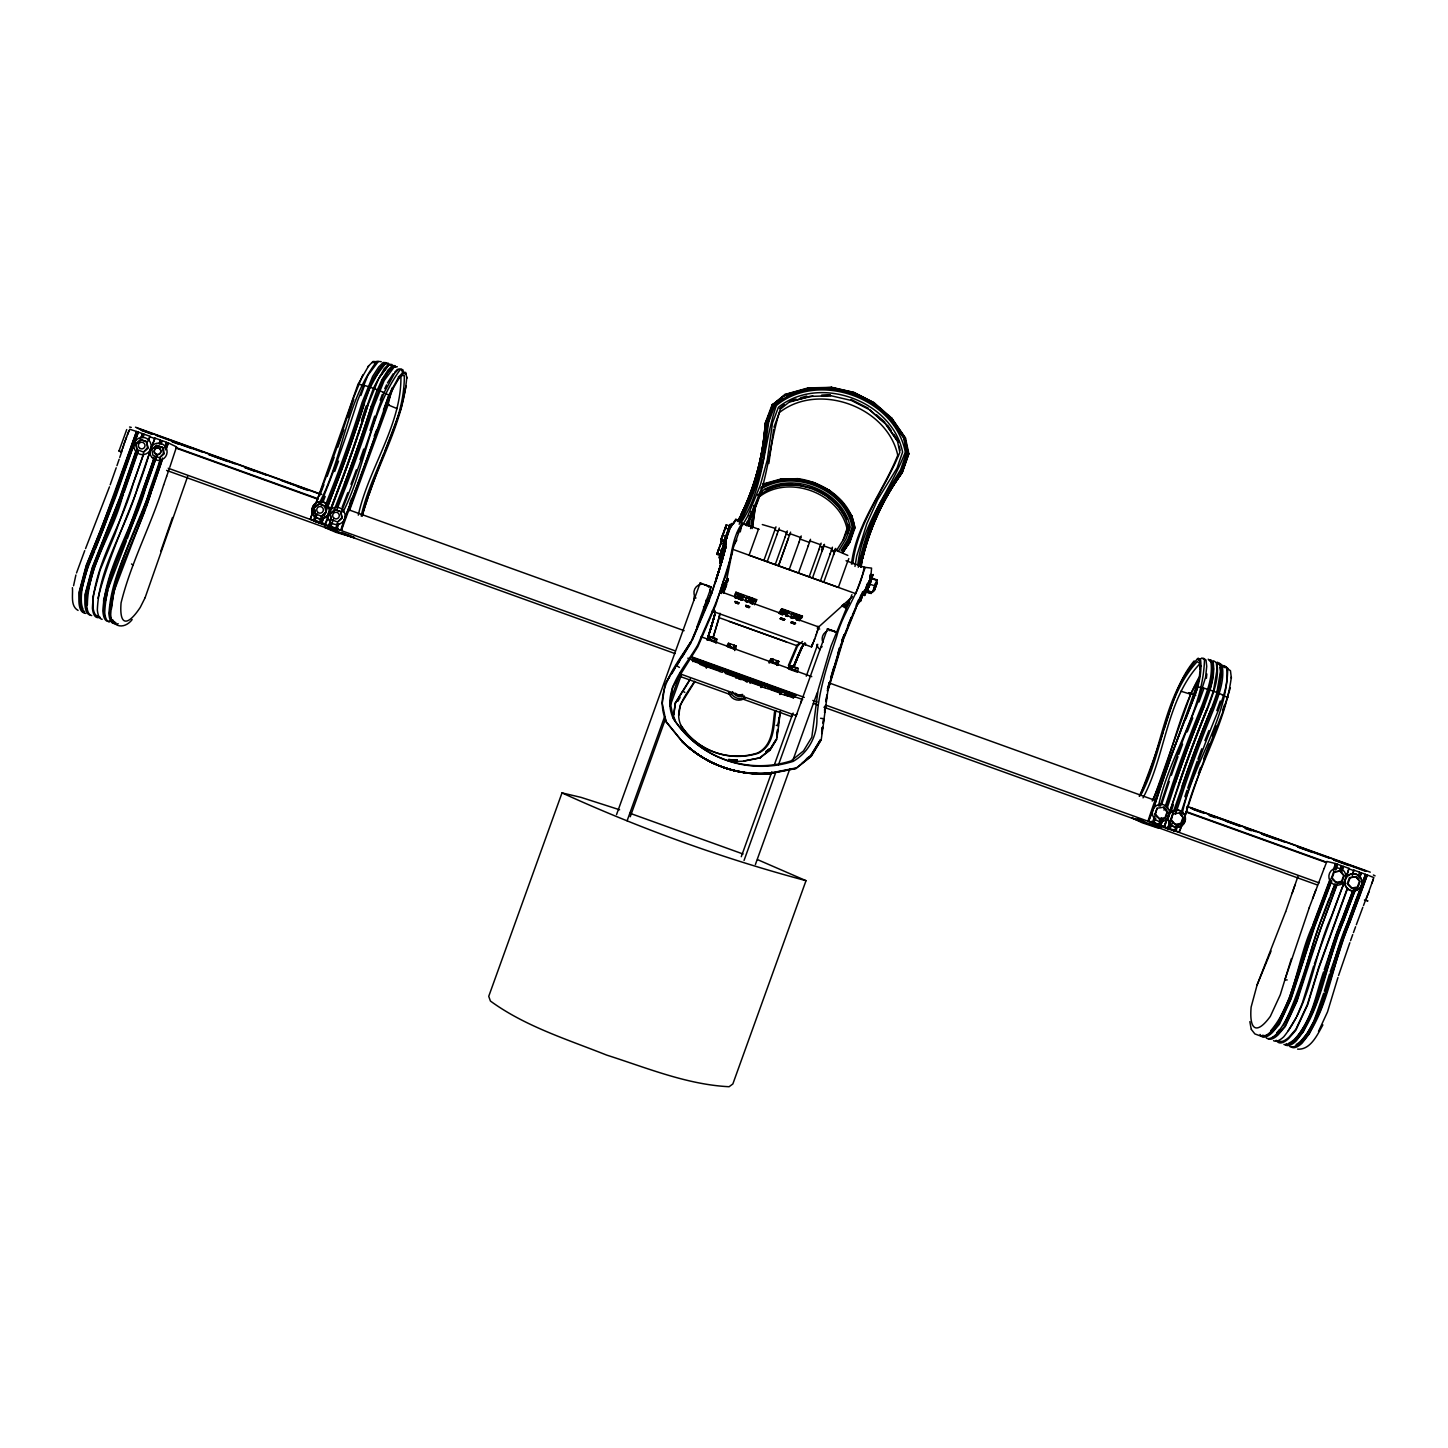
<?xml version="1.0" encoding="UTF-8"?>
<svg xmlns="http://www.w3.org/2000/svg" width="1448" height="1448" viewBox="0 0 1448 1448"><rect width="100%" height="100%" fill="white"/><g stroke="black" fill="none" stroke-linecap="round" stroke-linejoin="round"><path stroke-width="1.5" d="M111.351 609.282L113.722 592.739M797.558 619.364L818.717 626.984L816.907 632.631M712.072 611.074L811.532 646.93L812.292 644.251M406.779 377.005C402.978 426.092 374.055 468.953 362.235 516.248M714.624 615.382L715.059 610.821M725.231 549.643L726.136 539.507M726.407 537.86L725.484 548.086L722.226 560.34M869.705 578.838L870.176 574.82M870.176 578.404L870.646 574.367M870.737 577.897L871.569 568.105L864.094 567.254C860.673 591.87 842.682 612.142 836.636 636.631C827.804 663.075 818.88 689.791 816.944 717.792C817.414 735.656 808.726 752.345 793.142 761.376A105.034 104.998 66.4 0 1 673.049 718.118C661.175 690.044 685.212 667.202 697.918 644.704C706.552 623.78 716.778 603.49 723.258 581.734C732.29 562.946 729.955 540.213 742.154 523.253L759.114 529.353M1231.361 676.994C1225.08 726.281 1195.795 769.739 1184.699 818.138M720.706 556.702L720.054 563.127L720.995 563.091L719.765 562.946L720.362 556.828L724.652 544.937M719.765 562.946L721.068 562.512L720.163 562.276L721.882 552.774M722.226 558.512L722.751 553.064M1217.116 669.121L1213.334 691.583M1206.383 678.298L1206.836 673.954M774.698 710.859C772.526 726.045 773.504 744.851 757.594 752.996A67.042 67.042 64.3 0 1 680.922 725.376C673.392 708.724 686.461 694.533 694.606 681.23M775.802 710.479C773.612 725.864 774.608 744.942 758.462 753.195A67.984 67.965 64.4 0 1 680.723 725.213M778.173 723.783L779.078 717.719M778.191 725.738L780.182 711.601M778.445 725.701L780.526 711.493M824.509 710.389L825.07 706.099M824.546 712.488L825.396 706.009M824.654 712.452L825.505 705.99M824.039 718.896L827.876 690.75L843.351 639.672M776.743 735.403L777.522 729.629M776.743 737.34L777.793 729.593M778.644 725.683L776.761 739.276L770.173 749.883M821.668 731.511L822.229 727.349M823.116 723.131L823.677 718.95L823.224 723.113M824.129 718.878L821.215 739.856L811.26 756.272L796.074 768.436M746.788 525.859L747.385 521.624M748.037 525.877L749.521 515.307M749.069 526.04L751.15 511.289M750.571 528.574L753.829 505.461M752.146 528.592L755.078 507.832L759.639 495.107C788.852 472.157 840.311 490.763 848.166 527.054L844.329 538.113L836.618 550.349M752.58 527L755.53 506.076M762.843 455.306L763.766 448.771M764.381 444.409L767.458 422.599L774.101 404.861L782.427 398.254M768.816 463.523L773.648 429.296M666.37 721.828C652.831 691.529 675.981 665.555 691.076 641.446L676.071 665.772M662.279 702.805L665.048 683.945M673.573 715.077L675.365 702.751L690.225 678.967M673.754 715.276L675.401 702.805M678.822 715.185L680.325 704.886L694.606 682.008M706.19 666.985L699.619 664.234L700.868 660.777L706.19 663.057L701.665 661.483L702.588 661.845M706.334 668.252L707.601 664.596M680.379 672.777L680.035 673.827L796.183 715.674L796.436 714.697M851.46 564.105C856.311 523.543 883.28 491.759 897.76 455.233C887.28 406.707 818.5 381.82 779.44 412.499L773.956 427.16M852.781 563.996C857.415 522.221 884.891 489.75 899.841 452.337L897.543 441.405L885.434 423.812L869.651 409.893M854.972 566.458L856.745 555.923L866.845 523.633L877.579 499.759L897.072 468.03L902.593 452.102C892.294 400.644 819.188 374.181 778.409 407.25L772.49 423.051L767.277 459.939L760.327 485.189L747.53 516.52L742.191 525.769M857.813 564.865C862.248 522.746 890.991 490.202 905.271 452.102C895.28 398.146 818.5 370.362 776.363 405.549C763.06 444.011 764.472 487.451 741.032 522.728M860.51 565.842C866.592 531.416 882.23 499.524 901.814 470.817M860.727 566.023L862.157 557.571A244.64 244.332 85.4 0 1 901.977 471.125M860.836 567.254L862.248 558.856A242.395 242.106 85.4 0 1 901.778 473.152L908.837 453.713L905.471 438.056M861.053 567.019L862.592 558.095A243.572 243.264 85.4 0 1 902.303 471.994M391.901 388.064L388.082 404.879L349.837 509.642M741.43 698.551L791.694 716.669L791.947 715.728M406.164 385.711L401.024 408.662L384.806 451.287M735.548 520.23L735.819 519.09L742.154 523.253L732.76 549.317L723.909 593.39M719.928 613.228L719.041 617.644L797.558 645.935L802.536 641.464M73.558 585.77L75.893 574.983M97.975 598.223C110.627 548.502 135.261 502.565 149.416 453.152M740.254 531.887L741.81 524.773M105.396 600.902L107.695 590.567M784.888 394.489L772.037 405.386L785.594 394.689M870.827 575.435L870.194 577.77M1180.681 813.921L1188.989 788.436A229.327 40.58 -69.7 0 1 1218.058 711.113C1223.071 697.23 1229.207 682.406 1226.42 667.365L1223.741 665.537M1184.428 817.885A231.933 41.503 -69.7 0 1 1210.691 742.534L1222.583 712.688L1230.366 687.746M1186.527 809.052L1187.034 806.97M1169.55 812.147L1163.92 827.224L1167.522 828.763L1182.382 785.902A228.567 39.856 -69.7 0 1 1211.361 708.742C1216.465 694.551 1222.8 679.42 1220.067 664.035L1217.406 662.207M1174.708 811.785L1183.034 786.318A229.436 40.073 -69.7 0 1 1212.085 708.959C1217.08 695.131 1223.198 680.379 1220.519 665.392L1217.026 663.256M1175.505 814.337L1184.536 786.716A228.784 40.091 -69.7 0 1 1213.533 709.52C1218.601 695.402 1224.881 680.361 1222.13 665.085L1219.469 663.256M858.429 601.517L859.189 599.961L857.379 604.232M1164.011 810.192L1173.043 782.572A228.784 39.06 -69.7 0 1 1202.021 705.357C1207.089 691.257 1213.352 676.27 1210.781 660.976M1166.563 806.482L1174.201 783.133A229.436 39.295 -69.7 0 1 1203.234 705.773C1208.229 691.927 1214.329 677.23 1211.777 662.243L1209.207 660.451M1166.255 810.971L1175.305 783.35A228.567 39.223 -69.7 0 1 1204.265 706.19C1209.351 691.981 1215.687 676.904 1213.062 661.519L1210.456 659.709M1164.246 827.586L1179.106 784.726A228.567 39.567 -69.7 0 1 1208.085 707.565C1213.171 693.357 1219.506 678.243 1216.827 662.876L1213.659 660.867M1159.957 806.446L1168.301 780.979A229.327 38.734 -69.7 0 1 1197.315 703.638L1205.569 677.338L1206.727 666.351L1205.985 659.998L1203.451 658.225M1199.179 677.519C1183.432 725.611 1163.848 772.58 1148.101 820.745L1154.617 823.659L1153.567 823.478L1155.775 818.048M1148.68 821.269L1154.147 806.97A231.952 38.77 -69.7 0 1 1180.464 731.638C1187.921 708.325 1203.433 685.375 1200.609 659.944L1198.166 658.188C1162.979 694.949 1162.473 752.146 1139.232 796.183M847.695 561.353L838.356 587.399L749.087 555.199L758.462 529.172M821.559 646.604L821.36 647.509L821.903 646.351M869.814 580.449L869.216 582.368M870.845 580.829L870.248 582.748M373.276 442.147L390.272 394.779M358.289 515.144C368.588 468.175 401.422 425.404 400.933 376.733L398.399 376.661M712.669 622.35L714.679 615.11M732.597 551.634L715.855 604.775L697.864 646.677L672.596 687.112L670.279 702.914L673.501 718.552A102.826 102.79 66.3 0 0 791.079 760.888L803.531 750.897L811.803 737.249L818.12 690.008L830.953 646.261L851.913 594.676M719.801 614.839L713.231 636.939M719.457 616.54L712.977 638.333M734.57 596.685L735.964 592.196L756.671 599.671L756.019 601.481L735.312 594.024L735.964 592.196M812.419 644.143L812.201 645.084L813.305 642.514M833.469 555.018L835.731 548.412L833.27 551.724M720.452 556.846L720.724 556.376M832.419 547.217L831.369 550.349L834.682 551.561M1371.926 883.298L1373.826 877.56L1367.274 874.972L1343.816 938.033L1320.721 1009.473L1309.245 1034.017L1302.295 1041.908A86.518 19.639 -70.2 0 1 1296.521 1045.764M1367.274 874.972L1359.455 896.801A710.298 208.729 -70 0 0 1349.826 922.521C1331.762 961.816 1329.771 1009.22 1301.951 1043.284A88.038 19.982 -70.2 0 1 1291.489 1047.157M1352.432 873.977L1353.934 870.158L1359.545 872.185L1357.971 877.597M1352.341 875.569L1353.934 870.158M1359.817 876.637L1361.301 872.818L1365.518 874.339L1357.699 896.167A710.298 208.15 -70 0 0 1348.07 921.887C1330.006 961.182 1327.997 1008.568 1300.214 1042.65A88.038 19.928 -70.2 0 1 1289.77 1046.524M1359.726 878.23L1361.301 872.818M1363.509 879.913L1365.518 874.339M827.423 688.958L829.324 682.461M830.609 678.116L833.776 667.275M837.596 654.261L839.514 647.745M827.677 688.958L829.505 682.75M830.718 678.605L839.822 647.546M827.405 690.913L840.202 647.328L856.003 608.25M827.514 690.877L840.6 647.075M1334.169 867.388L1335.653 863.569L1326.875 861.415L1324.16 868.456M1333.536 870.773L1335.653 863.569M1335.4 869.777L1337.409 864.203L1341.626 865.723L1340.052 871.135M1335.816 869.615L1337.409 864.203M1339.617 871.298L1341.626 865.723M1341.898 870.176L1343.382 866.356L1349.011 868.384L1346.893 875.587M1341.807 871.768L1343.382 866.356M1346.495 875.714L1349.011 868.384M122.772 448.5L123.75 445.206M136.148 450.418L120.003 497.243L92.31 567.417L84.98 594.766L85.016 605.499A88.382 18.408 -70.2 0 0 89.975 614.929M136.51 450.364L120.275 497.406L92.636 567.526L85.595 593.771L85.631 604.214A86.862 18.082 -70.2 0 0 87.296 610.766M137.922 451.07L121.759 497.877L94.084 568.05L86.753 595.418L86.79 606.133A88.382 18.353 -70.2 0 0 91.713 615.563M138.284 451.016L124.184 492.121M730.95 694.787L680.687 676.669L681.411 674.496M722.462 558.874L715.71 580.865M719.095 570.856L722.317 559.724M710.642 629.21L712.706 622.097M729.466 621.518L786.481 641.953M822.174 550.946L823.749 546.258L821.505 549.588M812.636 577.571L824.455 544.339L822.192 547.724M143.587 453.115L142.067 458.202A713.882 190.195 -70.4 0 1 133.017 484.247C121.542 526.113 94.066 564.177 92.419 608.142A88.382 18.172 -70.2 0 0 100.165 617.21M143.442 454.744L114.863 534.348L100.075 570.204L93.016 596.449L93.016 606.857A86.844 17.847 -70.2 0 0 97.776 616.124M154.212 456.935L152.692 462.039A713.846 186.683 -70.4 0 1 143.642 488.066C132.094 529.932 104.871 567.996 102.971 611.943A88.364 17.828 -70.2 0 0 110.537 620.939M154.067 458.563L125.487 538.185L110.736 574.041L103.623 600.268L103.568 610.658A86.844 17.521 -70.2 0 0 105.125 617.174M156.493 455.867L154.447 462.672A713.846 186.104 -70.4 0 1 145.397 488.718C133.85 530.565 106.663 568.63 104.727 612.576A88.364 17.774 -70.2 0 0 109.415 621.934M156.837 455.83L127.243 538.819M160.239 459.107L158.701 464.211A713.828 184.71 -70.4 0 1 149.651 490.239C138.266 532.14 111.297 570.204 108.944 614.097A88.364 17.648 -70.2 0 0 113.578 623.418M160.583 459.052C146.809 511.271 115.514 559.218 109.541 612.812A86.844 17.34 -70.2 0 0 114.102 621.988M871.026 581.155L870.61 582.494M162.52 458.039L160.475 464.844A713.828 184.113 -70.4 0 1 151.425 490.872C140.022 532.774 113.089 570.838 110.7 614.73A88.364 17.593 -70.2 0 0 118.157 623.672M162.357 459.686L151.714 490.963M169.796 467.27L176.529 446.889L168.384 442.943L165.452 449.876M818.844 549.751L821.125 543.145M861.958 594.205L859.442 600.992L859.678 600.069M865.216 593.065L864.601 595.617L869.578 585.426M1337.952 977.527L1327.526 1011.88L1318.513 1031.392M712.995 611.744L713.303 610.585M1323.581 971.88C1315.635 994.667 1312.069 1021.093 1294.602 1039.139A86.518 19.403 -70.2 0 1 1288.901 1043.013M1323.707 993.256L1314.223 1020.297M1324.359 991.12L1329.554 974.015M713.973 610.821L713.665 611.979M1313.698 965.943L1302.404 1002.885L1296.883 1016.243M873.343 590.458L873.09 591.635L874.882 587.037M1284.738 980.224L1309.227 907.806M1291.417 958.576L1280.249 994.866L1270.33 1016.369A81.975 17.466 -70.2 0 1 1251.126 1007.084L1257.154 984.749L1285.643 911.751M76.527 572.956L84.726 550.638M867.153 587.436L868.329 583.996M108.166 588.503L126.392 540.882M114.193 590.675L145.343 508.719M187.643 476.483L145.126 597.626M809.812 541.226L809.432 542.439L800.129 539.09L800.527 537.86M808.201 545.914L810.5 539.308M861.832 595.689L860.745 598.875M715.529 582.15L719.185 570.277M708.307 636.559L710.678 628.957M317.13 513.859L314.741 521.334L316.026 521.588L310.325 519.289L312.623 512.031M313.383 520.755L315.157 515.18M314.741 521.334L319.23 523.126L321.637 515.56M319.23 523.126L320.732 523.452L322.524 517.859M329.927 522.619L328.515 526.547L321.384 523.977L337.239 481.37A229.074 35.621 -70.7 0 0 364.262 403.322L370.109 387.159L373.421 388.354L384.191 368.733L388.643 364.19L392.046 364.534M321.384 523.977L323.393 518.185M324.678 525.153L340.533 482.546A229.074 35.331 -70.7 0 0 367.557 404.517L373.421 388.354M325.203 525.352L341.058 482.745A229.798 35.404 -70.7 0 0 357.204 437.405M328.515 526.547L330.94 518.945M817.577 628.088L818.084 626.26L817.595 627.328M817.45 631.002L817.867 629.192M337.348 523.235L335.556 528.828L329.619 526.656L330.814 522.927M330.778 527.289L333.203 519.723M393.476 386.996L341.493 530.185L337.04 529.28L338.814 523.705M340.714 530.24L345.656 515.705A232.44 34.444 -70.6 0 0 373.385 440.717L388.625 396.354L399.033 378.073M343.339 522.692L341.493 530.185M725.593 538.023L723.348 544.484L725.14 539.018C719.638 553.172 733.466 514.637 729.557 526.601M805.577 643.346L805.088 644.939L805.522 644.125M1185.785 719.059L1198.256 686.135M798.898 542.548L801.215 535.959M868.547 587.508L869.832 583.834M1163.902 729.828C1171.939 706.153 1177.695 680.56 1194.129 660.94M347.828 417.549L353.783 399.304M361.457 420.318L366.127 406.092M864.854 590.712L863.587 595.255L865.922 589.789M866.067 589.662C861.542 604.739 875.859 565.951 870.538 577.444M1169.64 812.31L1178.582 784.526A228.567 39.512 -69.7 0 1 1207.542 707.366L1213.334 691.203L1210.039 690.026M1171.323 811.043L1173.387 804.708M1182.039 814.446C1192.157 764.417 1227.343 719.584 1227.705 668.143L1225.026 666.315M370 430.454L374.706 416.155M1153.766 807.296L1172.446 752.417L1192.102 701.556M1158.49 805.957C1168.97 756.019 1203.216 711.149 1204.465 659.763L1201.949 657.989L1199.216 659.854M725.014 541.914L724.471 543.634L726.19 539.217M729.901 526.348L730.444 524.629L729.484 527.018M731.186 525.208L731.729 523.47L724.253 545.009L726.95 537.661M710.262 591.363L710.298 590.947M349.602 504.519L351.665 498.311M348.642 511.397L352.769 499.017M868.384 587.146L869.343 584.359M877.108 579.942C874.954 599.11 861.47 594.314 872.185 578.168L877.108 579.942L875.388 583.58M361.167 516.031C371.774 468.428 404.788 425.024 404.3 375.629L401.711 375.539M721.104 539.181L726.299 524.737L729.683 525.968L724.471 540.394L721.104 539.181L722.335 536.031M859.931 600.323L859.352 602.259L860.402 599.798M726.299 524.737L720.905 540.593L724.271 541.787L725.484 538.656M720.145 555.525L717.013 554.385L718.407 549.444L721.575 550.584L720.326 554.312L717.158 553.172L721.973 539.814L720.543 544.846M711.601 593.101L715.837 579.906A703.638 702.027 19.1 0 0 725.665 546.928M711.511 593.915L715.656 581.209A697.809 696.216 19.1 0 0 725.412 548.502M859.714 599.617L858.447 603.364L862.61 591.798M724.271 541.787L725.629 537.769M713.013 611.599L713.357 610.278M789.902 534.041L789.486 535.253L786.174 534.059L786.572 532.846M788.454 538.204L778.626 565.444L790.59 532.122M722.516 551.163L723.584 548.086M726.824 537.805L726.715 538.294M713.683 611.834L714.009 610.513M784.925 537.516L787.278 530.927M119.768 457.441L122.284 450.147M720.235 555.018L719.204 558.168L720.127 555.887M1297.933 876.474L1285.661 911.769M1330.205 971.88L1354.206 904.403M1338.549 975.554L1349.844 942.72M166.647 476.392L169.126 469.08M843.207 539.633L847.008 528.647C839.225 492.61 788.146 474.166 759.15 496.936L757.956 495.144L762.227 491.759M847.189 533.914L849.216 528.067L848.456 524.52M847.424 533.606L849.451 527.76L848.166 527.054M760.834 487.94C793.83 467.559 846.103 488.012 853.18 527.036L848.691 539.995L841.994 550.892M853.053 529.353L849.125 540.701L842.428 551.597M853.18 527.036L854.266 527.307L849.324 541.57A180.62 180.457 85.3 0 0 843.333 550.367M890.429 418.816L903.715 438.147L906.665 452.228L900.62 469.731L881.018 501.623A247.843 247.536 85.4 0 0 858.284 567.236M901.271 471.813L907.625 453.568M901.145 472.301L908.077 452.681L906.665 452.228M902.05 472.79L908.294 452.862L901.308 473.261A242.413 242.106 85.4 0 0 882.809 503.053M908.837 453.713L902.394 472.374A243.119 242.812 85.4 0 0 862.736 558.331M1312.232 926.666C1296.811 960.44 1295.435 1001.527 1270.873 1030.596M1314.386 963.915L1343.708 883.461M1324.232 969.744L1338.224 929.363M116.944 465.659L119.152 459.269M163.696 484.881L166.629 476.374M160.728 551.344L172.475 517.515M337.764 447.233L343.846 429.712M721.738 550.258L722.624 547.742M816.22 634.568L817.306 631.654M848.003 560.919L848.799 558.602M1292.105 893.416L1294.928 885.235M373.674 440.464L343.936 521.081M725.394 541.57L726.154 539.38M713.918 611.11L714.317 610.006M830.156 553.824L831.948 548.81L823.966 545.932M116.202 467.776L110.175 484.863M163.66 484.881C151.298 524.882 131.08 562.222 121.071 602.875A82.283 16.145 -70.2 0 0 140.257 607.4L145.144 597.644M706.497 601.409L705.086 605.608L706.009 603.255M778.608 529.968L778.191 531.181L774.861 529.968L775.295 528.773M776.942 534.638L779.296 528.049M1198.383 773.684L1200.609 767.35M764.037 560.05L775.983 526.855M866.881 587.309L867.786 584.721L866.863 587.309M151.026 492.917L146.103 506.709M815.477 636.668L816.473 634.025M867.66 584.431L866.574 587.327M873.94 588.684L874.683 586.693M1192.808 699.601L1199.143 679.365L1200.32 667.039L1199.632 660.921L1197.225 659.184M1199.016 702.027L1203.849 688.506L1197.695 686.678M1216.827 710.642L1220.284 700.977M1222.546 710.316L1224.646 704.452M120.727 451.848L118.989 450.98L126.718 429.567M121.397 451.36L128.89 430.581M124.22 443.559L126.61 436.952M109.469 486.836L85.559 548.611M123.478 494.094L122.048 498.04C112.492 534.059 87.64 566.693 87.387 604.848M619.617 809.776L581.046 797.377L562.005 792.889L488.736 996.333L490.419 1001.039C525.135 1026.379 567.127 1039.338 606.694 1055.103C646.695 1067.81 686.75 1084.606 729.104 1086.724L732.851 1083.955L806.011 880.674L757.539 859.623M616.54 814.591L700.162 582.929L711.294 587.019L696.741 627.4M722.136 537.461L724.706 530.312M721.575 550.584L723.982 543.887L720.814 542.747M726.371 538.023L730.064 527.687M722.516 551.018L725.05 543.959M725.376 543.977L722.208 552.738L720.995 562.005M627.111 820.799L664.614 716.669M669.971 701.791L679.148 676.288M723.873 552.828L726.154 546.511M630.242 816.744L665.428 719.023M670.026 706.28L681.031 675.782M711.71 592.232L691.999 640.487M708.923 601.029L711.565 593.427M702.515 663.89L692.307 660.197L692.94 657.808L795.893 694.895L794.5 697.013L786.318 694.081M692.307 660.197L692.94 657.808M692.669 661.573L693.302 659.238L699.637 661.519M708.108 639.328L709.104 636.306L711.04 636.885L716.76 639.057L715.819 641.699L707.565 638.731L715.873 641.808M710.099 639.509L711.04 636.885M702.95 665.374C708.416 662.442 698.75 660.179 703.33 661.827M713.918 640.885L714.878 638.26M706.226 666.714L707.493 663.166L700.85 660.885M716.742 640.794L715.909 643.328M736.507 598.241L734.643 597.391L736.181 592.938M739.258 598.078L734.932 596.395L736.905 596.92L738.154 593.445L743.838 595.689L742.607 599.164L740.634 598.639M742.607 599.164L740.743 598.296C743.982 593.209 735.204 593.3 739.982 594.422M728.036 646.623L726.769 646.043L728.434 643.274L730.389 643.853L736.073 646.025L735.095 648.957M747.494 601.119L745.648 600.268L746.896 596.793L752.725 598.712M729.43 646.478L735.819 648.903L726.896 645.681L729.43 646.478L730.389 643.853M733.267 647.853L734.208 645.229M734.661 650.568L735.747 647.636M777.142 534.113L767.368 561.245M751.331 602.495L753.322 603.02L754.571 599.562M785.124 537.009L775.368 564.123M789.341 569.173L799.097 542.041M781.721 614.531L779.929 613.681L781.757 608.685L802.445 616.142L799.224 620.866M785.341 614.658L786.373 614.893L780.526 612.812L781.775 609.355L789.45 612.124M780.526 612.812L782.554 613.355L783.549 609.988L784.834 610.332M798.663 572.521L808.418 545.407M769.069 662.949L769.992 660.379L771.947 660.958M786.174 615.038L788.201 615.581L786.391 614.748L787.64 611.273L786.21 610.839M769.341 662.677L770.879 658.985L772.87 659.564M777.16 663.908L778.825 661.428L773.178 659.274L771.169 658.677L770.861 661.646M761.63 686.678L762.969 683.148L768.236 685.085M775.856 663.456C784.888 666.225 763.512 658.949 772.236 661.899L773.178 659.274M769.594 685.538L768.363 688.995L765.087 687.764C762.589 680.759 771.151 686.913 765.196 683.999M792.364 618.35L790.572 617.518L791.803 614.079L793.83 614.622M777.866 664.053L776.056 663.274L776.997 660.65M793.287 617.228L794.536 613.753L798.373 615.147L800.165 615.979L798.916 619.436L791.241 616.685L798.916 619.436M776.87 665.374L777.793 662.786L776.019 662.026M776.834 664.198L778.228 664.578L778.499 661.718L776.689 660.94L778.825 661.428M819.061 549.245L809.305 576.358M797.124 618.604L798.373 615.147L792.49 613.21L796.436 614.459M820.618 580.449L830.374 553.335M779.875 694.479L781.106 691.076M789.178 668.524L790.119 665.917L798.12 668.379L797.866 671.257L789.468 668.324M780.001 694.406L781.214 691.022M798.12 668.379L790.481 665.628L789.54 668.27L797.178 671.021M780.943 693.628L782.3 690.117L780.599 693.809L787.676 695.945L788.925 692.506L785.667 691.275L784.436 694.732M791.567 668.867L792.509 666.243M795.386 670.243L796.346 667.619M793.233 697.809L794.59 695.728L793.233 697.809L786.934 695.547M794.5 697.013L795.893 694.895M741.286 856.691L771.875 771.748M774.155 765.377L791.748 716.525M806.264 676.18L817.74 644.324M744.055 860.456L775.404 773.359M778.463 764.852L796.816 713.864M800.654 703.239L827.405 628.885L837.306 632.233M755.385 864.528L789.794 768.942M792.852 760.435L817.324 692.452M840.492 645.736L842.827 640.034M865.252 589.68L867.424 583.635M866.356 587.327L867.804 583.291M866.791 586.947L869.108 580.739M870.32 578.277L866.519 588.576L860.872 596.395M1153.187 808.925L1149.422 818.754M1154.997 814.048L1157.079 808.256L1163.595 807.224L1167.577 811.948L1165.495 817.758C1159.794 825.233 1148.572 805.269 1159.432 818.844M1155.45 814.138L1157.079 808.256M1158.961 818.772L1165.025 817.668L1167.106 811.875L1163.595 807.224M1170.835 819.767L1172.916 813.957L1179.45 812.943L1183.432 817.649L1181.351 823.46C1175.631 830.953 1164.427 810.971 1175.287 824.564M1171.305 819.84L1172.916 813.957M1174.799 824.473L1180.862 823.369L1182.944 817.577L1179.45 812.943M1184.084 819.894L1179.378 832.021L1173.115 830.319L1174.274 830.953L1176.5 825.505M1324.124 868.456L1309.191 907.787M1312.938 924.693L1329.662 880.257M1331.563 877.723L1333.644 871.931L1340.323 870.972L1344.287 875.678L1342.206 881.47C1336.341 888.927 1325.137 868.927 1336.16 882.574M1332.178 877.868L1334.26 872.076L1340.323 870.972M1335.527 882.429L1341.572 881.343L1343.654 875.551L1339.69 870.845M1347.364 883.425L1349.446 877.633L1356.142 876.674L1360.125 881.38L1358.043 887.19C1352.142 894.629 1340.938 874.61 1351.98 888.276M1348.016 883.57L1350.097 877.778L1356.142 876.674M1351.328 888.131L1357.391 887.027L1359.473 881.235L1355.509 876.547M1363.002 881.669L1354.857 902.683M1350.55 940.657L1352.722 934.594M1365.935 899.733L1373.374 879.026M362.815 374.887L353.004 399.159L343.013 429.766A232.458 37.214 -70.7 0 1 315.248 504.755M378.326 361.511L367.901 375.267L357.547 400.861A229.834 36.345 -70.7 0 1 330.47 479.089L320.696 504.103M360.878 395.485L364.389 385.82L358.471 384.064M386.019 362.67L383.123 362.489L378.652 367.014L372.643 376.389L362.091 402.526A229.291 35.856 -70.7 0 1 335.049 480.627L325.275 505.66M387.032 363.919L384.173 363.756L379.756 368.245L373.837 377.512L363.538 403.015A229.942 35.838 -70.7 0 1 336.443 481.261L325.872 508.357M389.168 364.371L378.724 378.362L368.1 404.716A229.074 35.277 -70.7 0 1 341.058 482.745M333.782 511.054L344.353 483.94A229.055 34.987 -70.7 0 0 371.394 405.892L377.24 389.729L373.946 388.553M372.426 406.236L382.706 380.715L388.571 371.43L392.933 366.923L395.757 367.068M394.508 366.597L384.173 380.553L373.638 406.707A229.273 34.806 -70.7 0 1 346.579 484.772L336.823 509.823M380.191 400.263L382.29 394.453M402.363 372.172L401.639 369.041L398.87 368.914L394.526 373.439L384.1 392.607L378.381 408.39A229.816 34.48 -70.6 0 1 351.267 486.582L341.529 511.596M383.43 410.128L388.897 395.051L398.834 376.77L403.051 372.317L405.748 372.426L406.852 378.29M1201.388 666.225L1199.107 664.578C1166.038 700.398 1165.64 755.548 1143.033 797.866M1199.216 677.067C1177.622 715.746 1170.98 760.924 1152.192 801.016M1199.234 677.809L1190.799 693.9L1153.531 799.079M723.928 547.163L724.905 544.539M815.568 636.595L813.704 641.645M724.489 542.403L719.366 556.973L720.289 554.674M869.126 586.603L873.072 574.458L871.551 577.824M1338.929 927.408L1352.848 890.484M1353.446 932.621L1355.6 926.738M327.121 476.392L334.09 457.441M723.294 545.932L723.946 544.195M868.529 584.34L867.497 587.037M869.56 584.702L868.529 587.399M1356.324 924.765L1362.821 907.299M814.717 638.785L811.532 646.93M1203.686 758.879L1209.243 744.055M1312.576 898.737L1315.707 890.321M1329.554 897.887C1312.123 939.444 1303.779 984.513 1283.634 1024.804M772.273 404.39L765.34 422.888A243.771 243.499 34.7 0 1 741.086 514.438M766.264 423.594L773.395 404.137L765.141 423.812A243.047 242.775 34.7 0 1 740.96 515.09M890.846 419.051C862.899 387.738 808.618 376.353 775.187 404.734L773.721 404.155C759.856 442.617 761.865 486.329 738.227 521.732M775.187 404.734L768.689 422.074L763.458 459.179A248.513 248.223 34.7 0 1 739.15 524.248M793.142 713.068L791.694 716.669M1330.332 895.805L1334.947 884.022M1363.509 905.507L1365.536 900.113L1367.926 900.928L1364.432 899.932M860.908 597.608L866.664 588.449M788.164 668.469L798.699 643.292M841.632 640.812L844.057 634.749M842.121 640.487L844.437 634.495M843.225 638.26L847.08 628.233M843.605 638.007L847.605 627.871M342.977 512.158C366.091 466.564 369.855 411.196 400.173 369.711L402.924 369.837L403.648 372.951M319.881 495.071L323.918 484.7M320.117 501.551C343.158 456.735 346.072 401.621 376.842 361.276L381.24 361.692M327.556 506.583L337.312 481.587A229.942 35.748 -70.7 0 0 364.425 403.34M330.289 509.931L340.045 484.917M336.389 507.397L345.312 484.465A229.924 35.024 -70.7 0 0 372.426 406.236M717.013 554.385L721.792 541.118M724.471 540.394L725.701 537.244M1141.024 794.681C1163.341 752.272 1163.993 697.303 1197.225 661.591L1199.559 663.274L1200.229 669.248M1157.133 793.16L1159.522 787.079M724.851 529.371L726.063 526.258M1187.233 731.892L1192.772 717.937M1204.917 740.543L1208.899 730.588M1212.392 736L1216.338 726.118M788.382 665.501L797.269 644.595M793.576 666.876L802.826 645.971M794.065 666.533L797.034 659.274M847.478 627.961L852.094 616.776M1152.137 822.898L1155.052 815.677M1153.567 823.478L1158.219 825.342L1161.187 817.993M1158.219 825.342L1159.486 825.577L1161.694 820.165M1163.92 827.224L1160.373 825.903L1162.563 820.473M1160.427 826.211L1163.432 818.844M1163.703 827.387L1166.708 820.021M762.535 486.256L749.63 517.859L745.376 525.244M1167.522 828.763L1169.658 823.025M1174.274 830.953L1168.337 828.763L1170.545 823.351M1169.713 829.487L1172.699 822.138M1175.667 831.369L1177.876 825.957M1178.944 832.166L1181.803 825.143M1257.19 984.767L1271.054 951.065M94.609 550.874C87.876 567.308 80.219 584.539 81.414 602.694A86.862 18.209 -70.2 0 0 83.115 609.246M95.478 548.792L116.039 495.886L138.302 432.101L142.556 433.64L141.252 437.531M875.425 583.816L876.004 582.512L873.198 590.187M801.088 701.791L801.54 700.76L796.183 715.674M159.135 443.613L160.601 440.138L154.936 438.092L147.026 459.993A713.864 188.548 -70.4 0 1 137.976 486.039C126.465 527.905 99.116 565.951 97.342 609.916A88.382 18.009 -70.2 0 0 102.12 619.31M159.298 444.047L160.601 440.138M160.909 444.246L162.375 440.771L166.629 442.31L164.601 447.903M164.42 447.504L166.629 442.31M166.375 448.536L168.384 442.943M140.329 438.834L142.556 433.64M142.845 437.73L144.311 434.273L149.977 436.319L148.692 440.21M147.768 441.513L149.977 436.319M152.203 445.387L154.936 438.092M796.49 659.709L799.296 653.102M851.967 616.866L860.999 596.286M127.496 434.889L129.759 429.26L136.528 431.468L114.265 495.234L86.59 565.354L79.586 591.599L79.658 602.06A86.862 18.263 -70.2 0 0 84.581 611.382M136.528 431.468L101.179 529.208L86.265 565.245L78.97 592.612L79.043 603.345A88.382 18.589 -70.2 0 0 84.075 612.812M138.302 432.101L102.953 529.841L88.038 565.878L80.726 593.246L80.798 603.979A88.382 18.534 -70.2 0 0 85.812 613.427M818.011 628.523L818.717 626.984M875.334 585.01L875.823 584.015L875.226 586.078L870.158 584.214M1330.621 878.918L1312.558 926.72L1289.335 998.197L1277.498 1023.827L1270.53 1031.971A88.056 19.005 -70.2 0 1 1260.466 1035.99L1254.873 1033.926L1251.344 1029.456M1331.418 880.891L1313.988 927.299L1290.765 998.704L1279.417 1023.284L1272.629 1031.229A86.536 18.733 -70.2 0 1 1262.71 1035.175M1331.671 881.162L1314.332 927.354L1291.091 998.83L1279.254 1024.46L1272.285 1032.605A88.056 19.059 -70.2 0 1 1260.05 1034.451M691.076 641.699L709.067 599.544M691.999 640.758L708.886 601.409M1335.201 884.312L1333.807 887.57A710.371 200.367 -70 0 0 1324.196 913.29C1306.241 952.639 1303.797 999.735 1276.466 1034.107A88.056 19.186 -70.2 0 1 1266.33 1038.089M1336.703 884.656L1308.069 963.915L1296.756 1000.858L1285.39 1025.437L1278.548 1033.365A86.536 18.915 -70.2 0 1 1272.937 1037.275M1337.644 883.316L1320.286 929.489L1297.082 1000.984L1285.227 1026.596L1278.222 1034.741A88.056 19.24 -70.2 0 1 1268.05 1038.723M1343.979 883.733L1341.192 890.23A710.353 202.774 -70 0 0 1331.563 915.951C1313.589 955.282 1311.273 1002.45 1283.797 1036.75A88.038 19.421 -70.2 0 1 1273.57 1040.696M1347.237 888.457L1318.603 967.716L1307.327 1004.659L1295.906 1029.22L1289.028 1037.13A86.536 19.24 -70.2 0 1 1278.91 1041.003M1347.491 888.746L1319.001 967.626L1307.653 1004.803L1295.761 1030.397L1288.684 1038.506A88.038 19.566 -70.2 0 1 1276.177 1040.261M1353.826 889.144L1351.726 894.031A710.316 206.213 -70 0 0 1342.097 919.733C1324.069 959.047 1321.952 1006.36 1294.277 1040.515A88.038 19.747 -70.2 0 1 1283.905 1044.424M1355.31 889.506L1337.843 935.879L1314.73 1007.319L1303.291 1031.881L1296.358 1039.773A86.518 19.457 -70.2 0 1 1286.15 1043.61M1355.581 889.778L1353.482 894.647A710.316 206.774 -70 0 0 1343.853 920.367C1325.825 959.68 1323.725 1007.012 1296.014 1041.148A88.038 19.801 -70.2 0 1 1285.625 1045.04M1366.224 898.321L1368.939 892.04M800.038 651.437L802.572 646.17M856.745 606.296L861.451 595.906M754.535 604.775L756.671 599.671M384.77 388.697L386.544 384.878M373.674 388.824L377.367 380.951M722.878 669.157L726.824 670.134L720.163 667.836M318.669 496.302L320.316 493.496M725.575 673.573L726.824 670.134L720.109 668.017L726.697 670.388M1295.906 1018.107L1288.249 1030.632M1307.49 1033.401L1313.427 1022.197M1322.893 1024.894C1317.626 1034.27 1310.621 1050.162 1297.589 1049.13M737.756 520.628L741.412 514.366A244.223 243.952 34.7 0 0 765.721 422.671M737.991 520.972L741.177 515.434A243.065 242.775 34.7 0 0 765.377 424.173L772.218 405.874L772.725 407.015M738.987 519.85L742.191 514.293A245.291 245.02 34.7 0 0 766.625 422.237M740.055 518.692L742.209 514.909M734.715 543.688L736.833 539.995M746.824 523.995C768.454 488.953 768.001 446.943 780.309 409.169L789.033 402.218L809.577 396.408L830.609 395.793M721.122 589.354L727.674 578.386M723.348 586.241L727.566 578.947M721.9 589.39L728.109 578.91M720.018 593.101L728.036 579.435M723.149 592.069L726.317 586.585M769.648 749.811L776.237 739.258M776.49 739.258L769.938 749.847L759.892 757.63M820.274 739.837L810.391 756.128L805.36 760.164M820.545 739.856L810.645 756.164L802.246 762.897M810.934 756.218L820.962 739.856M838.302 551.38L846.066 538.746L850.157 526.945C842.627 489.424 790.174 469.948 759.639 492.628M841.107 550.385L847.786 539.507L852.13 526.963C844.908 488.827 793.83 468.971 761.449 488.736M842.971 551.199L848.51 542.167M842.935 551.652L849.632 540.738M881.506 502.709L901.09 470.853L908.077 452.681M666.171 682.153L675.003 667.745M666.243 682.298L669.555 676.976M671.854 673.646L675.094 668.089M675.546 703.076L682.678 691.293M677.791 701.357L680.126 697.465M676.198 666.297L691.094 642.025M676.27 666.551L679.655 660.867M681.99 657.428L691.112 642.568M682.75 691.529L690.244 679.275M387.431 382.978L393.223 373.765M381.82 380.39L392.064 366.597L397.331 366.742M379.485 377.113L388.607 365.168L391.449 365.33M374.706 377.838L385.041 364.063M368.643 365.873L357.964 384.39L310.325 519.289M778.608 613.373L781.757 608.685M779.513 612.866L781.106 610.513L801.794 617.97M849.306 602.694L846.79 606.404L845.686 605.554L850.628 598.277M730.045 527.85L735.656 519.633L737.195 520.9M729.937 528.429L734.426 521.823M733.195 524.158L735.403 520.954M737.466 533.117L741.159 527.796M804.31 643.419L801.83 646.822A449.115 448.409 -80.5 0 0 793.196 667.148M802.246 646.46L804.889 642.912M860.384 596.087L864.673 590.169M865.614 589.354L860.456 596.757A694.66 692.977 -80.6 0 0 856.8 604.938M823.948 581.644L835.279 550.023L847.822 555.417M1276.81 1032.732L1279.543 1029.564M799.857 619.092L802.445 616.142M1306.096 1034.976L1300.539 1041.275A86.518 19.584 -70.2 0 1 1296.123 1044.533M397.675 379.829L403.178 373.693L405.82 373.783M394.652 372.281L397.512 369.294M367.81 366.815L373.041 361.475L375.937 361.656M132.148 619.563C128.419 624.703 121.125 628.36 115.315 624.052M817.505 628.016L852.419 596.666M135.84 443.468L140.583 439.468L146.411 441.568L148.311 448.084L143.569 452.066L136.945 449.568L135.84 443.468L136.945 449.568M136.655 443.884L141.379 439.902L147.207 442.002M146.411 441.568L147.515 447.667L143.569 452.066M151.805 449.224L156.547 445.224L163.135 447.74L164.239 453.821L159.515 457.821L152.909 455.306L151.805 449.224L157.307 445.64L163.135 447.74M162.375 447.323L163.479 453.423L159.515 457.821M314.216 507.741L318.94 503.759L325.311 506.203L326.397 512.284L321.673 516.266L315.302 513.841L314.216 507.741L319.483 504.103L325.311 506.203M324.768 505.859L325.872 511.94L321.673 516.266M330.144 513.497L334.886 509.497L340.714 511.596L342.325 518.004L337.601 522.004L331.248 519.579L330.144 513.497L331.248 519.579M330.687 513.823L335.411 509.841L341.221 511.922M340.714 511.596L341.8 517.696L337.601 522.004M764.037 683.927C761.196 682.497 765.105 683.257 760.978 687.565L762.354 684.234M765.974 751.548L769.105 749.032M766.082 751.566L769.395 749.087M760.236 757.738L770.354 749.919M806.446 758.716L810.011 756.073M811.025 756.236L795.875 768.381L770.571 773.196A111.478 111.442 66.3 0 1 746.372 772.743M772.146 404.933L785.413 394.58L808.654 388.191M775.006 403.829L780.146 399.648M779.513 408.463L784.291 404.662M759.476 493.641L762.318 491.379M1375.075 875.859L1373.356 874.99M761.376 686.877L765.087 687.764M1359.545 872.185L1360.83 873.126M705.954 600.25L707.801 599.056A8.435 8.435 0 0 0 709.991 589.028M707.258 604.938L705.484 606.079A8.073 8.073 0 0 1 703.475 606.712M324.841 526.493L324.696 527.47L335.954 532.339L354.434 537.805L353.638 536.864M742.697 694.443L737.865 695.312L735.403 693.23M341.619 532.484L351.231 536.068M853.433 528.755L851.967 516.284L854.972 527.886L850.012 541.932A180.041 179.878 85.4 0 0 842.881 552.521M784.689 394.526L808.237 387.901L831.55 387.376M784.418 395.539L799.278 391.34M785.757 395.594L796.129 392.661M800.291 391.485L806.518 389.729M789.794 400.825L796.147 399.033M800.382 397.838L806.735 396.046M789.613 401.512L812.907 396.028M762.933 484.03L780.363 479.179L797.522 478.673M762.788 484.591L780.635 479.56M764.996 484.356L780.617 480.193M765.159 489.116L771.06 487.451M774.97 486.347L780.87 484.682L792.816 484.32M765.051 489.496L780.725 485.062L796.635 484.591L812.075 488.066M847.008 528.647L849.216 528.067M721.086 563.634L720.054 563.127M762.3 524.556L775.422 528.429M744.073 760.942L758.227 758.137M744.218 761.014L760.49 757.811M795.061 768.146L770.336 773.087A111.206 111.17 66.3 0 1 746.227 772.653M796.147 768.472L771.151 773.467A112.311 112.292 66.3 0 1 681.99 741.358L665.971 721.593M740.344 679.528L743.566 679.474L746.01 681.556M1132.77 817.505L1131.522 817.722L1142.291 822.79L1157.314 827.822L1161.441 827.84M806.011 880.674C723.005 858.592 640.197 828.582 562.005 792.889M1149.513 823.496L1148.391 823.586L1149.73 824.292M711.294 587.019L704.09 584.739M807.912 388.462L831.586 387.521L853.849 392.517L874.158 402.906M814.066 388.752L831.188 388.408M821.016 388.788L831.369 388.48L839.406 390.29M821.74 395.069L830.337 394.815M821.487 395.775L830.066 395.521L851.026 400.39M780.182 479.433L797.595 478.926L780.092 479.686M780.418 480.012L797.396 479.505M786.662 480.03L797.486 479.704L811.803 482.926L803.568 480.899M740.743 598.531L736.96 597.191M797.83 615.056L798.898 615.436L796.961 614.658M737.937 596.739L740.019 597.372M1285.516 979.88L1287.2 979.952M395.268 365.711L392.408 365.548L387.992 370.109L382.019 379.539L377.24 390.182L378.127 390.507M786.282 611.11L788.653 611.78L786.083 611.02M372.154 362.489L374.996 362.652M388.281 363.177L385.385 363.014L380.914 367.557L370.127 387.612L369.24 387.286M788.726 669.03L797.341 672.144M776.219 725.303L778.191 725.575M820.564 718.28L823.586 718.697M702.733 661.465L707.42 663.546M724.67 669.338L725.828 669.809L721.502 668.288L725.14 669.664M725.629 670.044L724.434 669.573M765.865 684.289L768.037 684.995M766.046 685.574L765.141 685.212L766.481 685.7M783.241 690.805L784.273 691.257L783.368 690.551M735.131 601.481L739.222 602.965L735.113 601.499M723.204 669.103L721.339 668.505L723.077 669.157M745.847 605.355L749.937 606.821L745.829 605.373M758.064 494.782L759.639 495.107M831.297 387.231L853.868 392.39L874.357 402.797M831.08 387.793L853.578 392.77M797.486 478.618C823.532 481.931 851.334 500.574 854.809 528.086M797.359 478.926L814.138 482.636L829.27 490.401M797.251 479.179L813.903 482.926L827.206 489.714M796.798 484.211L800.654 485.08M750.607 598.042L749.412 597.662L752.779 598.784L749.286 597.626L751.132 598.223M742.082 597.119L738.335 595.671L740.815 596.721M747.675 602.006L748.037 602.314M794.572 613.916L800.165 615.979M119.008 450.98L121.451 451.776M794.228 615.871L798.246 617.264M782.771 614.622L781.739 614.368L782.662 614.766M1194.075 695.076L1195.523 695.42M322.506 523.361L323.791 523.199M387.684 404.318L389.313 404.734M743.838 595.689L738.046 593.807M734.643 597.391L742.263 600.124L740.308 599.617M745.648 600.268L753.322 603.02M747.259 601.753L745.304 601.228L747.132 602.078M750.933 603.436L752.906 603.961L750.571 603.038M779.929 613.681L781.938 614.224M785.54 615.889L787.549 616.432L785.757 615.599M790.572 617.518L792.889 618.441M796.165 619.726L798.192 620.269L796.4 619.436M707.402 639.636L710.57 640.668M734.86 649.663L732.236 648.469M723.511 668.922L725.792 669.809M786.355 691.728L787.73 692.18L786.065 691.565M382.978 392.517L388.897 395.051M1222.365 695.185L1227.976 697.61M351.249 536.556L327.32 527.941M748.055 601.047L750.915 602.241M702.37 661.646C699.366 660.632 709.031 663.817 704.072 661.971M710.986 637.265L709.049 636.704L710.95 637.5M714.823 638.496L716.76 639.057M714.751 638.876L716.669 639.437L709.104 636.306M734.118 645.446L736.073 646.025M733.973 645.808L735.91 646.387L734.064 645.591M766.372 684.741L768.001 685.32L765.105 684.307M730.009 645.844L728.091 645.283L729.937 646.061M776.49 661.121L778.499 661.718M723.095 668.759L721.665 668.686M762.481 685.031L764.816 685.845M786.517 691.981L786.626 691.963M761.666 686.044L761.177 686.117M1170.835 829.179L1175.993 830.283M1151.576 824.835L1158.961 827.025L1134.761 818.79M771.929 662.189L769.341 661.392L770.734 661.772M363.267 385.096L367.901 386.471M338.271 528.936L321.927 523.543M786.318 691.999L787.332 692.343L786.282 691.854M1153.459 824.672L1159.359 826.446M1202.962 687.854L1207.759 689.32M1180.88 691.221L1190.166 694.063M770.698 662.37C766.064 661.084 781.54 665.863 776.834 664.813M749.304 597.572L750.281 597.861M749.666 597.897L752.164 598.784M797.287 615.056L798.301 615.346M722.624 668.596L721.52 668.252L722.878 668.795M705.791 663.926L704.524 663.51M786.898 613.3C790.554 614.296 780.834 610.893 785.341 612.739M750.082 603.056L751.096 603.273M704.669 662.225L702.153 661.591L703.601 662.17M705.067 662.731L704.633 662.587M795.531 614.224L794.337 613.843L796.599 614.604M794.373 616.975L795.929 617.5M727.91 646.948L731.077 648.052M751.222 598.476L752.272 598.784M797.196 617.011L794.409 615.961M738.951 599.056L740.507 599.49L739.023 598.857M740.489 594.386L738.987 593.861L743.005 595.418L740.507 594.603L742.969 595.363L741.81 594.911M835.605 632.124L827.405 628.885M701.538 663.057L700.579 662.731L702.57 663.419M1169.079 828.654L1151.359 821.831M1188.935 692.669L1195.686 695.094M766.01 684.705L767.621 685.23L766.68 684.832M788.798 692.56L785.069 691.583M629.916 813.251L743.077 854.012M765.956 684.397L766.933 684.614M736.688 603.001C731.149 601.3 742.607 605.065 737.032 603.345M747.349 606.839C741.774 605.137 753.268 608.902 747.675 607.183M722.371 668.831L724.271 669.483L722.878 669.012M785.54 610.821L787.676 611.472L786.698 611.02M750.589 600.25L752.689 600.884L749.141 599.689M766.444 684.814L765.467 684.506L766.535 684.741M778.753 529.624L786.735 532.502M790.065 533.697L800.708 537.534M810.011 540.9L820.654 544.738M820.057 546.276L823.387 547.489M1213.858 691.402L1217.135 692.578M1208.863 690.044L1209.732 690.37L1212.338 679.89L1213.442 668.904L1212.646 662.551L1208.193 659.184M1217.714 693.248L1216.827 692.922L1220.483 671.438L1219.922 667.202M846.048 560.72L865.144 567.598L855.75 593.68L732.76 549.317M871.714 578.585L876.619 580.358M725.068 527.868L728.453 529.099M722.462 535.108L725.846 536.321M867.678 590.675L872.601 592.449M866.447 591.725L871.334 593.481L866.013 592.105M752.58 599.038L746.896 596.793M736.905 596.92L740.743 598.296M782.554 613.355L786.391 614.748M721.375 591.906L736.181 597.246M742.534 599.526L746.77 601.047M753.105 603.345L780.617 613.264M786.97 615.545L791.205 617.083M817.378 628.215L819.713 629.066M135.478 427.196L321.728 494.42M1187.233 806.319L1370.26 872.167M137.27 428.192L320.804 494.438M1190.365 807.694L1365.989 870.972M141.596 430.183L152.203 434.002M156.456 435.54L203.118 452.355M209.489 454.654L234.956 463.831M245.563 467.65L266.776 475.288M281.618 480.646L304.967 489.062M1190.509 808.183L1201.044 811.966M1209.478 815.007L1241.099 826.41M1245.316 827.93L1255.85 831.713M1262.167 833.994L1285.353 842.356M1298.005 846.917L1329.626 858.302M1333.825 859.822L1365.446 871.207M140.945 430.237L151.515 434.038M172.674 441.676L191.715 448.536M208.657 454.636L227.698 461.496M244.622 467.595L255.21 471.414M297.528 486.655L308.098 490.474M1193.568 809.559L1204.193 813.396M1225.46 821.052L1240.339 826.428M1261.606 834.084L1276.503 839.442M1297.77 847.116L1312.648 852.474M1333.916 860.13L1348.794 865.506M172.131 441.803L178.466 444.084M1209.026 815.459L1215.397 817.758M1245.081 828.455L1251.434 830.736M795.712 668.053L790.119 665.917M136.673 431.993L138.447 432.626M142.7 434.165L144.311 434.273M150.121 436.844L155.081 438.617M160.746 440.663L162.375 440.771M166.755 442.835L168.529 443.468M1335.201 863.877L1336.957 864.51M1341.174 866.031L1342.93 866.664M1348.541 868.691L1353.464 870.465M1365.048 874.646L1366.803 875.28M772.236 661.899L776.056 663.274M175.697 447.45L318.216 498.8M348.009 509.533L684.126 630.658M701.14 636.794L811.767 676.65M828.781 682.786L1156.391 800.835M1186.184 811.568L1326.585 862.175M176.403 448.228L317.655 499.126M1187.631 812.618L1325.318 862.23M168.203 468.229L674.533 650.641M691.547 656.777L804.292 697.393M812.817 700.452L817.07 701.99M825.577 705.049L1319.128 882.882M692.94 658.406L795.151 695.221M703.855 663.039L746.064 678.243M756.598 682.044L779.82 690.406M692.289 659.618L795.242 696.705M166.592 470.401L675.021 653.573M687.782 658.17L692.054 659.691M792.038 695.728L802.663 699.547M813.305 703.384L817.559 704.923M823.93 707.221L1317.481 885.018M706.606 665.356L720.923 670.514M725.014 671.981L741.358 677.881M745.449 679.347L761.793 685.248M767.929 687.456L780.182 691.873M692.669 661.012L698.986 663.293M705.321 665.573L717.991 670.134M724.308 672.415L739.077 677.736M747.53 680.777L762.3 686.099M768.635 688.379L781.286 692.94M787.621 695.221L793.957 697.502M705.248 666.116L717.81 670.641M726.19 673.664L738.77 678.189M751.331 682.714L761.739 686.352M770.191 689.501L780.653 693.284M796.092 614.658L794.771 614.151L797.993 615.038M795.423 617.554L794.119 617.065M711.728 641.084L714.878 642.26M785.612 691.311L787.368 691.963M785.667 610.64L787.187 611.128M750.154 598.096L752.544 598.766M723.385 668.994L722.244 668.614M723.511 670.949L724.471 671.311M723.964 669.139L725.122 669.501M704.38 663.655L705.339 663.98M750.625 601.192L751.928 601.716M762.879 683.221L766.137 684.452M704.434 663.347L705.791 663.854M795.224 614.314L796.291 614.64M739.367 597.372L737.991 596.775M771.458 662.297L769.884 661.664L771.748 662.37M729.068 646.623L727.457 645.971L729.358 646.695M702.733 584.214L700.126 583.091M786.988 611.146L787.911 611.581M776.707 664.94L777.793 665.392M337.04 529.28L334.597 528.285L335.556 528.828M388.082 404.879L397.114 408.626M1151.269 821.378L1160.5 825.215M315.519 520.429L320.75 522.619M379.466 390.652L384.1 392.607M1219.27 693.465L1223.687 695.348M329.257 527.561L334.959 529.968M315.121 520.719L320.207 522.873M327.266 527.434L337.619 531.543L336.859 530.783M728.434 643.274L730.172 644.432M1137.603 818.735L1142.961 821.016M771.169 658.677L772.997 659.455M770.879 658.985L772.689 659.763M788.925 667.202L790.68 667.962M769.992 660.379L771.766 661.139M790.481 665.628L792.273 666.406M1136.789 819.152L1144.753 821.794M781.775 609.355L783.585 610.205M1189.279 693.158L1190.799 693.9M813.74 483.324L828.799 491.017M814.011 488.573L824.6 493.985M814.084 489.08L826.156 495.252L838.102 505.768L847.351 519.18M855.46 393.711L874.103 403.25L891.516 418.581L905.235 438.672M853.469 393.458L869.976 401.892M851.189 399.503L868.329 408.246M850.863 400.191L869.868 409.911L885.959 424.083L898.43 442.183M131.261 427.395L129.56 427.015M315.302 513.841L315.121 510.112M676.759 665.809L679.402 667.419M683.13 691.33L684.85 692.397M842.41 605.029L846.356 607.617L845.161 605.517L842.718 604.757M843.605 604.142L845.686 605.554M1227.832 668.904L1230.474 670.714L1231.379 678.261M1222.384 665.917L1225.026 667.727M131.515 563.978L132.836 564.991M841.759 605.789L846.121 608.359M78.065 610.423C70.156 605.988 73.142 594.875 72.4 587.671M874.248 402.816L891.769 418.146M874.067 403.322L891.461 418.653M873.832 403.775L878.556 407.956M883.298 412.137L889.615 417.694M887.57 416.608L890.701 419.377M876.674 414.906L884.746 422.02M829.36 490.166L842.139 501.786M829.143 490.438L841.994 502.04L852.202 516.846M828.908 490.89L841.668 502.112L844.148 505.841M832.075 493.768L841.722 502.366M826.356 494.89L838.32 505.406L841.795 510.456M891.733 418.074L905.579 438.183M891.389 418.074L905.145 437.839M890.918 418.924L894.955 424.536M896.873 427.721L904.946 439.07M887.606 425.26L891.353 430.69M893.85 434.328L898.846 441.568M841.903 501.678L852.365 516.628M845.216 507.596L851.876 517.117M844.112 513.823L847.569 518.855M822.953 642.423L822.283 640.324A8.417 8.417 0 0 1 826.989 631.219M816.907 644.469L817.541 646.46A8.073 8.073 0 0 0 820.238 649.663M904.964 437.803L908.493 454.165M907.263 450.129L908.204 454.563M904.204 438.382L906.394 448.808M899.262 446.183L900.095 450.165M852.039 518.818L852.818 522.529M852.347 520.972L853.252 525.298M674.135 717.267L675.021 721.394M673.99 717.122L674.949 721.339M662.026 702.515L666.062 721.647L682.171 741.322A112.021 111.985 66.3 0 0 720.887 766.426M1249.859 1021.655L1251.181 1029.075M1216.302 662.677L1217.026 670.026M115.84 622.622A86.844 17.286 -70.2 0 1 112.817 619.943M362.507 514.04A194.05 24.037 -70.5 0 1 368.1 497.442M368.806 495.433A194.05 24.037 -70.5 0 1 376.661 473.224M377.385 471.215A194.05 24.037 -70.5 0 1 384.064 453.26M374.199 436.21A191.932 24.743 -70.5 0 1 376.571 430.147M371.557 405.911A229.924 35.114 -70.7 0 1 344.425 484.139M367.955 404.626A229.798 35.404 -70.7 0 1 357.909 435.323M363.738 449.079A231.644 34.861 -70.7 0 1 360.063 459.505M356.317 469.876A231.644 34.861 -70.7 0 1 350.977 484.302M347.81 492.664A231.644 34.861 -70.7 0 1 342.126 507.271M338.524 461.116A231.662 36.544 -70.7 0 1 334.723 471.451M325.167 496.429A231.662 36.544 -70.7 0 1 322.723 502.619M327.809 515.198A8.634 8.634 19.6 0 1 314.126 515.832A8.634 8.634 19.6 0 1 317.04 502.456A8.634 8.634 19.6 0 1 329.221 508.737M1168.427 820.202A8.616 8.598 -81 0 0 1182.437 825.251A8.616 8.598 -81 0 0 1179.812 810.572A8.616 8.598 -81 0 0 1168.427 820.202A8.616 8.598 -81 0 0 1179.704 826.717A8.616 8.598 -81 0 0 1184.174 814.319A8.616 8.598 -81 0 0 1171.197 812.075M1168.174 817.921A8.616 8.598 -81 0 1 1168.663 815.731M1182.165 786.011A229.436 40.001 -69.7 0 1 1211.216 708.651M1184.862 796.653A231.137 40.816 -69.7 0 1 1186.998 790.246M1187.722 788.128A231.137 40.816 -69.7 0 1 1197.206 761.214M1197.948 759.132A231.137 40.816 -69.7 0 1 1201.786 748.797M1175.088 783.459A229.436 39.367 -69.7 0 1 1204.121 706.081M1161.549 804.835A231.155 39.168 -69.7 0 1 1169.26 781.467M1171.378 775.277A231.155 39.168 -69.7 0 1 1177.984 756.616M1178.726 754.553A231.155 39.168 -69.7 0 1 1182.545 744.2M1178.654 784.707A229.291 39.657 -69.7 0 1 1206.89 709.339M1163.233 731.874A193.724 27.078 -69.9 0 1 1139.63 796.309M745.521 697.701A10.426 10.426 0 0 1 728.525 691.583M745.05 697.719A10.824 10.824 0 0 1 730.661 692.524M735.837 678.135A10.824 10.824 0 0 1 750.227 683.329M744.2 695.909A8.815 8.815 0 0 1 732.471 691.673M738.878 679.257A8.815 8.815 0 0 1 747.186 682.243M847.822 626.387A694.66 692.977 -80.6 0 1 851.569 617.174M852.419 615.129A694.66 692.977 -80.6 0 1 855.913 606.984M715.764 580.467A701.158 699.547 19.1 0 0 725.557 547.597A701.719 700.108 19.1 0 1 715.783 580.34M725.647 547.072A703.076 701.466 19.1 0 1 715.819 580.033M856.039 605.572A691.366 689.701 -80.6 0 1 858.755 599.454M722.824 767.06A111.478 111.442 66.3 0 0 744.2 772.436A111.206 111.17 66.3 0 1 682.135 741.34A110.899 110.862 66.3 0 0 770.191 773.015M847.478 626.64A693.121 691.456 -80.6 0 1 851.225 617.445M725.303 549.136A695.493 693.918 19.1 0 1 715.584 581.734M771.205 773.485A112.401 112.383 66.3 0 1 681.99 741.376M766.589 423.069A244.803 244.513 34.7 0 1 766.282 427.45M765.883 431.83A244.803 244.513 34.7 0 1 765.395 436.21M764.526 442.762A244.803 244.513 34.7 0 1 763.856 447.124M762.698 453.622A244.803 244.513 34.7 0 1 761.829 457.93M760.906 462.129A244.803 244.513 34.7 0 1 757.756 474.401M756.562 478.437A244.803 244.513 34.7 0 1 754.643 484.465M753.937 486.546A244.803 244.513 34.7 0 1 743.15 512.936M762.227 459.668A247.047 246.757 34.7 0 1 740.091 520.52M765.25 423.305A243.445 243.155 34.7 0 1 741.032 514.746M765.829 430.762A243.898 243.626 34.7 0 1 765.377 435.142M764.58 441.676A243.898 243.626 34.7 0 1 763.947 446.02M758.082 473.333A243.898 243.626 34.7 0 1 756.327 479.397M751.53 493.641A243.898 243.626 34.7 0 1 749.141 499.759M745.738 507.814A243.898 243.626 34.7 0 1 742.987 513.769M765.684 429.314A243.192 242.902 34.7 0 1 765.069 435.848M764.544 440.21A243.192 242.902 34.7 0 1 763.965 444.554M762.915 451.034A243.192 242.902 34.7 0 1 762.137 455.342M765.757 430.165A244.205 243.916 34.7 0 1 765.322 434.527M764.508 441.079A244.205 243.916 34.7 0 1 763.874 445.441M762.77 451.957A244.205 243.916 34.7 0 1 761.956 456.265M759.603 466.69A244.205 243.916 34.7 0 1 756.254 478.872M751.44 493.116A244.205 243.916 34.7 0 1 749.069 499.252M745.648 507.307A244.205 243.916 34.7 0 1 742.896 513.262M862.519 558.584A242.793 242.486 85.4 0 1 902.104 472.736M863.75 549.57A244.06 243.753 85.4 0 0 862.067 555.923A244.151 243.843 85.4 0 1 865.017 545.281M871.352 526.692A244.06 243.753 85.4 0 0 866.248 541.154A244.151 243.843 85.4 0 1 871.424 526.62M874.538 518.891A244.06 243.753 85.4 0 0 872.13 524.737A244.151 243.843 85.4 0 1 874.61 518.818M879.823 507.397A244.06 243.753 85.4 0 1 881.723 503.632A244.151 243.843 85.4 0 0 879.895 507.307M883.751 499.759A244.06 243.753 85.4 0 1 885.868 495.904M889.163 490.184A244.06 243.753 85.4 0 1 891.461 486.419M893.814 482.691A244.06 243.753 85.4 0 1 897.47 477.188A244.151 243.843 85.4 0 0 889.235 490.094M883.823 499.669A244.151 243.843 85.4 0 1 887.027 493.895M890.448 487.94A242.54 242.232 85.4 0 1 892.801 484.229M862.32 556.846A242.413 242.106 85.4 0 1 881.814 504.99M891.968 485.388A243.246 242.938 85.4 0 1 894.357 481.695M862.013 556.249A243.554 243.246 85.4 0 1 863.678 549.914M876.149 515.452A243.554 243.246 85.4 0 1 878.809 509.714M883.642 500.194A243.554 243.246 85.4 0 1 885.76 496.356M887.932 492.537A243.554 243.246 85.4 0 1 897.344 477.677M859.352 565.806A246.377 246.069 85.4 0 1 870.284 527.977M871.081 525.914A246.377 246.069 85.4 0 1 880.547 504.61M714.697 614.911A452.862 452.174 19 0 1 708.362 636.161L707.04 640.143L708.434 635.618A455.306 454.618 19 0 0 714.805 614.242A455.07 454.382 19 0 1 708.434 635.672A454.256 453.586 19 0 0 714.769 614.531A454.491 453.821 19 0 1 708.416 635.799M728.308 760.653A72.454 72.436 64.3 0 0 737.322 761.232A72.563 72.545 64.3 0 1 728.38 760.689A72.219 72.201 64.3 0 0 737.177 761.159M737.322 759.983A71.205 71.205 64.3 0 1 732.887 759.838A71.097 71.079 64.3 0 0 737.249 759.947A71.314 71.296 64.3 0 1 730.733 759.693M714.733 614.73A453.514 452.826 19 0 1 708.38 636.016M793.721 666.768A451.523 450.817 -80.5 0 1 799.459 652.976M800.183 651.31A451.523 450.817 -80.5 0 1 802.409 646.333M793.938 666.623A452.5 451.794 -80.5 0 1 802.644 646.134M728.597 759.494A71.459 71.459 64.3 0 0 735.24 760.019A71.585 71.585 64.4 0 1 728.67 759.53M744.326 761.069A72.853 72.834 64.4 0 1 728.489 760.761M842.827 550.946A180.059 179.896 85.3 0 1 848.781 542.186M843.551 550.946A179.878 179.715 85.4 0 1 849.542 542.167L854.465 527.398L849.777 540.937A181.217 181.054 85.3 0 0 842.627 551.561M842.935 552.086A180.529 180.367 85.4 0 1 850.085 541.462M843.044 552.322A180.24 180.059 85.4 0 1 850.193 541.697M842.718 552.738A179.842 179.679 85.4 0 1 849.849 542.131M845.324 547A180.475 180.312 85.3 0 0 842.989 550.566A180.529 180.367 85.3 0 1 845.361 546.946M726.824 584.539A183.878 183.715 34.5 0 1 721.267 593.553M728.127 580.775A182.9 182.738 34.5 0 1 722.769 589.915M695.927 598.06A8.435 8.435 0 0 1 694.732 596.214L694.063 594.096A8.435 8.435 0 0 1 700.868 584.322M705.212 584.684A8.435 8.435 0 0 1 708.796 587.182M694.099 600.196A8.073 8.073 0 0 1 694.443 596.015M829.089 630.55A8.417 8.417 0 0 1 835.387 631.925M877.108 582.911L874.284 590.657L877.108 582.911M863.062 594.187L860.51 601.3L863.062 594.187M826.844 695.221L825.975 701.701L826.953 695.185M822.554 727.312L821.704 733.575L822.663 727.312M868.818 585.082L867.895 587.671L868.836 585.064M720.199 667.745L718.932 671.293L722.281 672.343L723.529 668.886L720.199 667.745M780.725 617.898L784.816 619.382L780.725 617.898M780.128 618.749L784.183 620.215L780.128 618.749M791.459 621.771L795.531 623.237L791.459 621.771M790.771 622.586L794.825 624.052L790.771 622.586M793.106 617.319L797.142 618.803L793.106 617.319M720.832 562.747L719.801 562.711L720.832 562.747M700.561 663.021L701.502 663.419L700.561 663.021M725.629 671.039L724.597 670.895L725.665 671.021M786.282 692.886L786.21 692.832M707.475 663.256L700.85 661.066L707.439 663.456M314.017 515.76A8.634 8.634 19.6 0 0 328.732 513.135A8.634 8.634 19.6 0 0 319.085 501.696A8.634 8.634 19.6 0 0 314.017 515.76M318.144 512.574A3.33 3.33 0 0 0 323.357 510.13A3.33 3.33 0 0 0 318.632 506.836A3.33 3.33 0 0 0 318.144 512.574M334.072 518.33A3.33 3.33 0 0 0 339.303 515.868A3.33 3.33 0 0 0 334.56 512.574A3.33 3.33 0 0 0 334.072 518.33M328.714 519.597A8.634 8.634 19.8 0 0 343.628 520.864A8.634 8.634 19.8 0 0 337.239 507.325A8.634 8.634 19.8 0 0 328.714 519.597M135.913 451.577A8.652 8.634 18 0 0 150.664 448.934A8.652 8.634 18 0 0 140.981 437.513A8.652 8.634 18 0 0 135.913 451.577M139.768 448.301A3.33 3.33 0 0 0 144.999 445.857A3.33 3.33 0 0 0 140.257 442.563A3.33 3.33 0 0 0 139.768 448.301M155.732 454.057A3.33 3.33 0 0 0 160.963 451.595A3.33 3.33 0 0 0 156.221 448.301A3.33 3.33 0 0 0 155.732 454.057M151.841 457.315A8.652 8.634 18.1 0 0 166.592 454.69A8.652 8.634 18.1 0 0 156.927 443.251A8.652 8.634 18.1 0 0 151.841 457.315M155.153 453.622A3.33 3.33 0 0 0 160.71 452.048A3.33 3.33 0 0 0 156.565 448.029A3.33 3.33 0 0 0 155.153 453.622M1166.455 819.514A8.616 8.598 -81.2 0 0 1163.83 804.835A8.616 8.598 -81.2 0 0 1152.445 814.464A8.616 8.598 -81.2 0 0 1166.455 819.514M1358.966 888.909A8.598 8.579 -79.5 0 0 1356.324 874.248A8.598 8.579 -79.5 0 0 1344.975 883.859A8.598 8.579 -79.5 0 0 1358.966 888.909A8.598 8.579 -79.5 0 0 1356.124 874.194A8.598 8.579 -79.5 0 0 1344.776 883.823A8.598 8.579 -79.5 0 0 1358.767 888.855M1342.948 883.153A8.598 8.579 -79.6 0 0 1340.323 868.51A8.598 8.579 -79.6 0 0 1328.974 878.121A8.598 8.579 -79.6 0 0 1342.948 883.153M722.878 767.132A111.731 111.695 66.3 0 0 770.752 773.268A112.021 111.985 66.3 0 1 722.95 767.205M682.062 741.358A111.731 111.695 66.3 0 0 720.814 766.354A111.478 111.442 66.3 0 1 682.099 741.34M802.065 646.604A450.129 449.423 -80.5 0 0 793.414 667.003A449.894 449.206 -80.5 0 1 802.011 646.659M846.935 544.72A180.982 180.801 85.3 0 0 844.564 548.249A180.928 180.765 85.3 0 1 846.899 544.774"/></g></svg>
